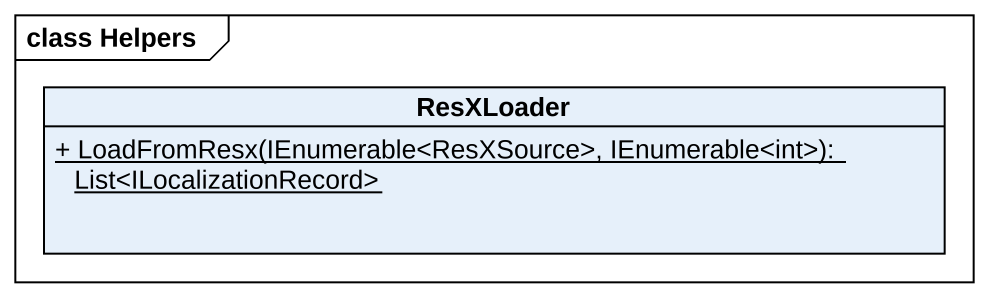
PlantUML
@startuml
mainframe class Helpers
hide circle
hide empty members
skinparam classAttributeIconSize 0
class ResXLoader {
  {static} + LoadFromResx(IEnumerable<ResXSource>, IEnumerable<int>): List<ILocalizationRecord>
}
@enduml
